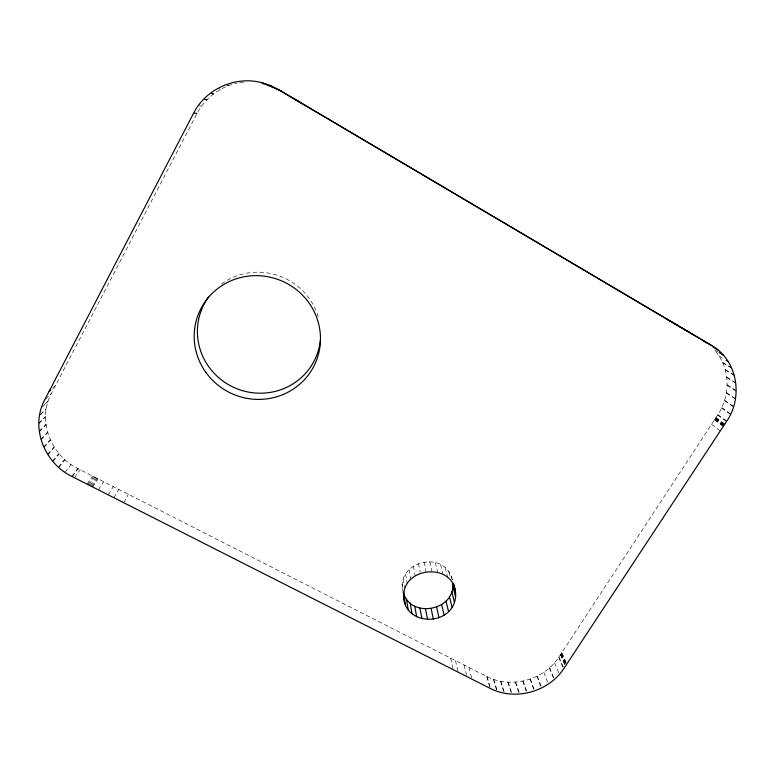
<?xml version="1.0" encoding="UTF-8"?>
<svg xmlns="http://www.w3.org/2000/svg" width="775" height="775" viewBox="0 0 775 775"><rect width="100%" height="100%" fill="white"/><g stroke="black" fill="none" stroke-linecap="round" stroke-linejoin="round"><path stroke-width="0.58" stroke-dasharray="3.88 2.91" d="M718.173 352.073L714.23 349.796C730.563 367.35 730.806 395.618 717.64 415.051L558.978 657.016C543.982 680.092 511.267 689.072 486.719 676.498L78.198 468.759C51.305 455.991 36.745 420.689 51.266 393.7L196.918 113.673C204.958 98.318 219.848 86.8 236.859 83.283M403.291 592.565C393.865 562.708 443.377 548.623 451.922 578.305M123.709 502.713L128.388 494.285M113.867 497.724L118.778 489.393M108.248 494.876L113.286 486.603M98.357 489.868L103.627 481.692M92.709 487L98.105 478.882M91.983 486.632L97.398 478.524M91.053 486.157L96.487 478.068M90.007 485.634L95.47 477.545M88.941 485.092L94.434 477.012M87.933 484.588L93.455 476.518M87.052 484.142L92.593 476.082M74.41 477.729L80.242 469.795M72.317 476.673L78.198 468.759M71.852 476.392L77.742 468.488M65.032 472.353L71.087 464.535M58.822 467.451L65.032 459.74M58.396 467.122L64.616 459.41M52.545 461.067L58.91 453.482M52.923 461.454L59.278 453.869M47.934 454.76L54.405 447.311M47.614 454.324L54.095 446.884M43.691 447.02L50.278 439.725M43.943 447.485L50.52 440.19M41.046 439.793L47.711 432.653M40.872 439.289L47.527 432.169M39.205 431.297L45.919 424.342M39.312 431.811L46.025 424.845M38.779 423.731L45.512 416.931M38.75 423.208L45.483 416.427M40.358 414.354L46.238 408.57M40.3 414.867L46.19 409.074M42.199 407.069L48.06 401.431M44.834 404.162L48.186 400.937M45.463 399.193L51.266 393.7M52.438 388.198L55.703 385.156M239.727 82.847L244.367 82.276M193.556 113.286L196.918 113.673M193.857 112.801L197.208 113.189M198.264 105.642L201.519 106.204M203.67 99.229L206.789 99.956M204.038 98.783L207.157 99.52M210.325 93.262L213.28 94.133M210.752 92.874L213.706 93.756M217.785 88.35L220.565 89.348M225.893 84.62L228.48 85.705M226.416 84.388L228.983 85.473M718.88 355.783L723.162 358.505M722.562 362.419L731.59 367.815M722.794 362.855L731.823 368.251M725.187 369.568L734.264 375.119M725.352 370.033L734.429 375.584M726.727 377.076L735.824 382.782M726.814 377.561L735.911 383.276M727.144 384.797L736.231 390.668M727.163 385.291L736.25 391.172M726.437 392.557L735.494 398.602M726.388 393.061L735.436 399.106M724.625 400.22L733.625 406.42M724.509 400.704L733.499 406.923M721.757 407.611L730.68 413.976M721.573 408.086L730.486 414.46M717.892 414.606L726.708 421.116M717.64 415.051L726.456 421.581M715.974 417.589L724.741 424.177M715.742 417.948L724.644 424.332M715.577 418.2L724.334 424.787M715.383 418.49L724.141 425.088M715.18 418.81L723.928 425.417M714.947 419.149L723.695 425.766M714.724 419.498L723.462 426.124M714.511 419.827L723.24 426.463M711.576 424.303L720.227 431.026M561.817 652.676L566.825 664.039M561.623 652.976L566.622 664.349M561.41 653.296L566.409 664.669M561.207 653.606L566.196 664.989M560.848 654.158L565.827 665.551M560.693 654.391L565.547 665.977M560.49 654.71L565.459 666.113M558.978 657.016L563.909 668.457M558.688 657.384L563.619 668.844M554.561 662.828L559.395 674.386M549.669 667.711L554.396 679.365M549.339 668.04L554.057 679.704M543.798 672.274L548.39 684.015M537.337 676.052L541.783 687.871M536.92 676.294L541.357 688.113M530.41 678.977L534.711 690.854M529.964 679.162L534.256 691.038M523.164 680.993L527.31 692.908M522.699 681.118L526.835 693.044M515.743 682.058L519.725 694.003M515.268 682.126L519.24 694.071M508.284 682.155L512.11 694.109M507.799 682.155L511.616 694.109M500.931 681.283L504.603 693.218M500.466 681.215L504.118 693.15M493.84 679.442L497.356 691.348M493.384 679.317L496.891 691.222M487.146 676.682L490.527 688.539M486.719 676.498L490.091 688.355M452.368 579.981L451.36 576.251L452.251 579.564M448.764 571.592L450.217 577.065M445.092 567.62L447.63 577.394M468.914 667.449L471.897 679.142M440.539 564.529L442.98 574.246M464.041 664.969L466.938 676.623M435.317 562.495L437.642 572.173M455.477 660.62L458.19 672.196M429.699 561.613L431.907 571.282M450.595 658.13L453.191 669.668M423.973 561.923L426.047 571.601M418.432 563.435L420.166 572.066M413.356 566.041L415.187 575.815M408.997 569.635L410.74 579.477M405.587 574.013L407.243 583.943M403.281 578.954L404.715 587.867M402.206 584.214L402.913 588.719M221.534 283.97A61.922 60.256 22.8 0 1 318.942 319.368"/><path stroke-width="1.16" d="M403.998 599.763C398.999 565.198 457.841 561.003 455.603 596.818C452.881 626.423 404.724 627.072 403.465 596.343M403.291 592.565C410.673 618.944 455.099 610.69 452.813 583.488M49.164 391.249L50.801 389.718M261.873 82.692C235.523 75.65 205.792 88.883 193.556 113.286L44.63 399.978C29.799 427.597 44.805 463.663 72.317 476.673L490.091 688.355C515.172 701.143 548.555 691.988 563.909 668.457L726.456 421.581C743.409 397.662 737.781 360.191 711.469 345.398L278.671 89.619L270.504 85.541L261.873 82.692L279.959 90.578L711.876 345.689M263.006 83.729L263.568 83.826M665.618 318.486L678.59 325.965M679.481 326.682L687.609 331.303M684.49 329.646L692.724 334.325M713 347.093L717.863 349.883M719.161 352.644L721.128 353.778M721.486 354.117L723.462 355.26M726.156 360.259L728.151 361.431M703.235 340.767L706.17 342.821M269.952 85.357L271.444 86.422M270.504 85.541L271.986 86.606M278.147 89.358L279.446 90.317M278.671 89.619L279.959 90.578M280.85 90.898L282.081 91.828M294.016 98.687L294.926 99.423M294.936 99.229L295.827 99.956M295.982 99.849L296.844 100.556M297.087 100.498L297.92 101.196M298.181 101.147L298.985 101.816M299.15 101.719L299.925 102.378M299.906 102.164L300.661 102.813M305.786 105.642L306.396 106.204M453.365 583.594L455.468 591.412M453.443 583.992L454.034 586.2M452.9 586.665L455.603 596.818M451.767 591.887L454.441 602.146M449.432 596.779L452.058 607.135M446.012 601.1L448.56 611.543M441.682 604.626L444.123 615.137M436.654 607.203L438.979 617.762M431.171 608.685L433.38 619.283M425.514 609.005L427.597 619.613M419.953 608.162L421.91 618.75M414.77 606.176L416.621 616.726M410.217 603.144L411.961 613.645M406.517 599.23L408.192 609.654M403.436 592.1L403.794 594.347M403.872 594.609L405.49 604.946M320.453 339.712A61.922 60.256 22.8 0 1 237.731 389.05A61.922 60.256 22.8 0 1 208.494 297.087M205.714 372.165A63.395 61.622 22.1 0 0 314.65 364.618A63.395 61.622 22.1 0 0 251.652 275.803A63.395 61.622 22.1 0 0 205.714 372.165"/></g></svg>
